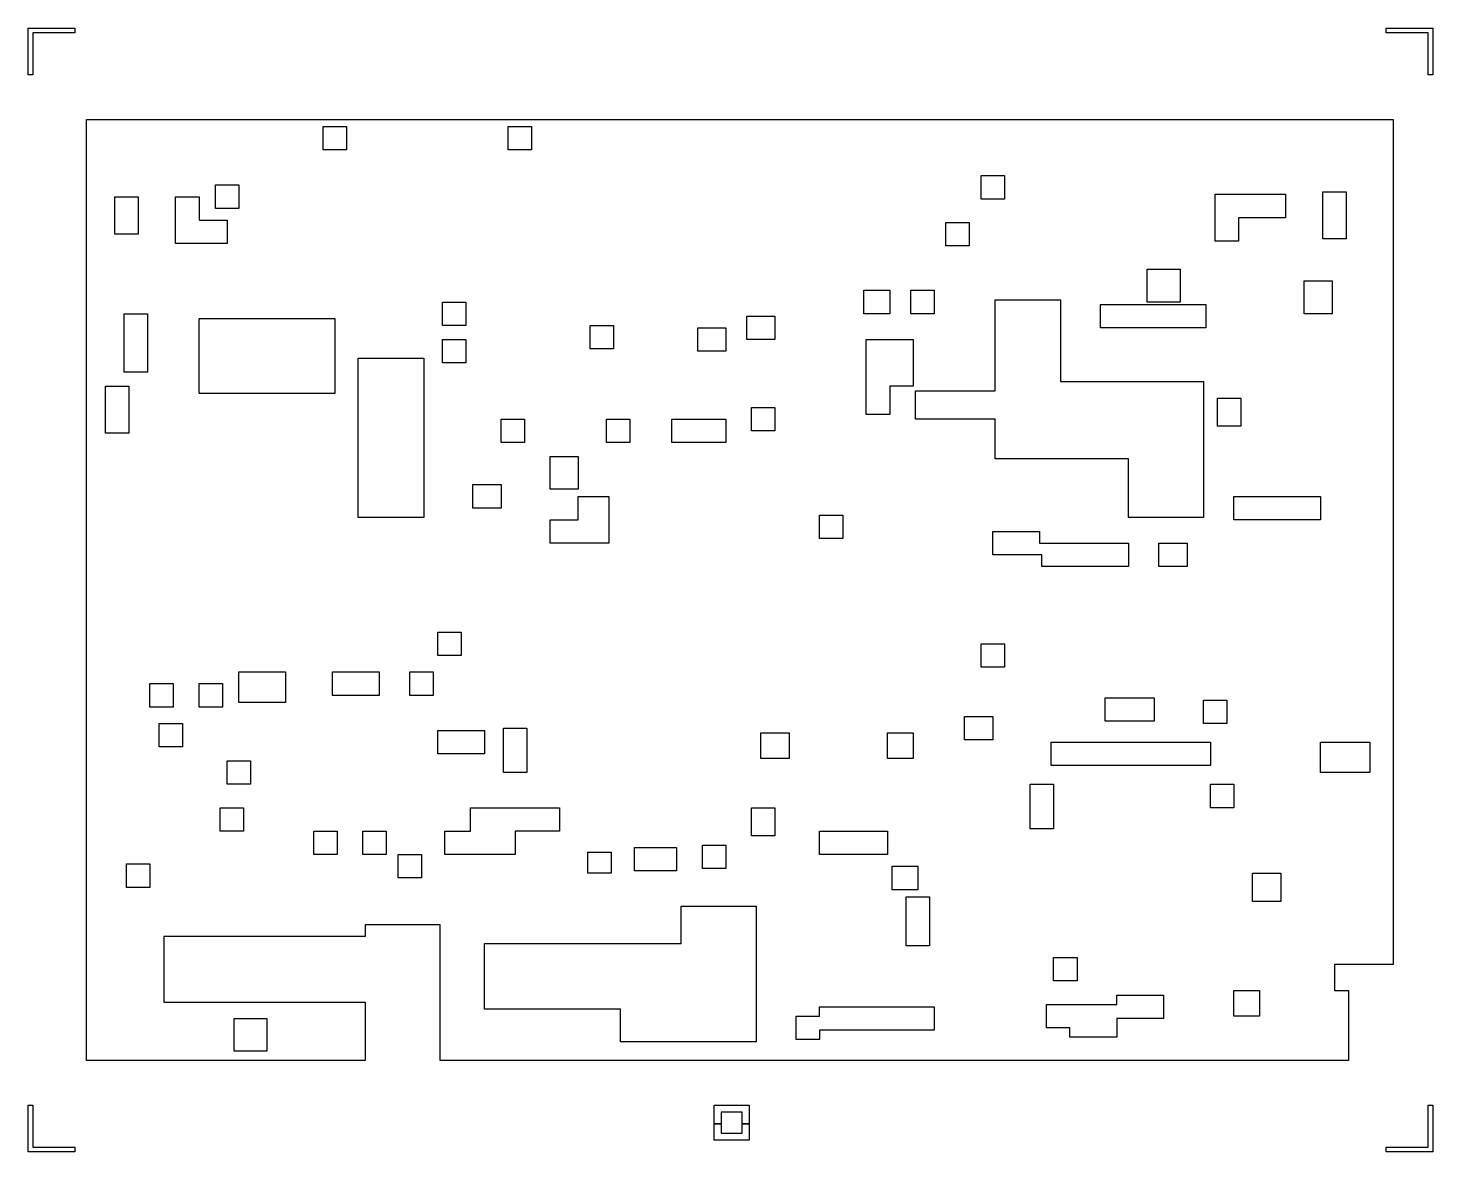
# Model space of a CAD drawing. Extents: x 0 to 600, y 0 to 480.
import ezdxf

# ---------------------------------------------------------------- set-up
doc = ezdxf.new("R2010")
doc.units = 0
doc.layers.add('Top_Mask', color=3, linetype='CONTINUOUS')

msp = doc.modelspace()

# ---------------------------------------------------------------- linework, layer by layer
at = {"layer": 'Top_Mask', "linetype": 'CONTINUOUS'}
for points in [[(0, 460), (0, 480), (20, 480), (20, 478), (2, 478), (2, 460), (0, 460), (0, 460)], [(598, 460), (598, 478), (580, 478), (580, 480), (600, 480), (600, 460), (598, 460), (598, 460)], [(25, 39), (25, 441), (583, 441), (583, 80), (558, 80), (558, 69), (564, 69), (564, 39), (176, 39), (176, 97), (144, 97), (144, 92), (58, 92), (58, 64), (144, 64), (144, 39), (25, 39), (25, 39)], [(126, 428), (126, 438), (136, 438), (136, 428), (126, 428), (126, 428)], [(205, 428), (205, 438), (215, 438), (215, 428), (205, 428), (205, 428)], [(407, 407), (407, 417), (417, 417), (417, 407), (407, 407), (407, 407)], [(37, 392), (37, 408), (47, 408), (47, 392), (37, 392), (37, 392)], [(85, 398), (85, 388), (63, 388), (63, 408), (73, 408), (73, 398), (85, 398), (85, 398)], [(80, 403), (80, 413), (90, 413), (90, 403), (80, 403), (80, 403)], [(507, 389), (507, 409), (537, 409), (537, 399), (517, 399), (517, 389), (507, 389), (507, 389)], [(553, 390), (553, 410), (563, 410), (563, 390), (553, 390), (553, 390)], [(392, 387), (392, 397), (402, 397), (402, 387), (392, 387), (392, 387)], [(478, 363), (478, 377), (492, 377), (492, 363), (478, 363), (478, 363)], [(545, 358), (545, 372), (557, 372), (557, 358), (545, 358), (545, 358)], [(357, 358), (357, 368), (368, 368), (368, 358), (357, 358), (357, 358)], [(377, 358), (377, 368), (387, 368), (387, 358), (377, 358), (377, 358)], [(177, 353), (177, 363), (187, 363), (187, 353), (177, 353), (177, 353)], [(379, 313), (379, 325), (413, 325), (413, 364), (441, 364), (441, 329), (502, 329), (502, 271), (470, 271), (470, 296), (413, 296), (413, 313), (379, 313), (379, 313)], [(458, 352), (458, 362), (503, 362), (503, 352), (458, 352), (458, 352)], [(41, 333), (41, 358), (51, 358), (51, 333), (41, 333), (41, 333)], [(73, 324), (73, 356), (131, 356), (131, 324), (73, 324), (73, 324)], [(319, 357), (319, 347), (307, 347), (307, 357), (319, 357), (319, 357)], [(240, 343), (240, 353), (250, 353), (250, 343), (240, 343), (240, 343)], [(286, 342), (286, 352), (298, 352), (298, 342), (286, 342), (286, 342)], [(177, 337), (177, 347), (187, 347), (187, 337), (177, 337), (177, 337)], [(378, 347), (378, 327), (368, 327), (368, 315), (358, 315), (358, 347), (378, 347), (378, 347)], [(141, 271), (141, 339), (169, 339), (169, 271), (141, 271), (141, 271)], [(43, 327), (43, 307), (33, 307), (33, 327), (43, 327), (43, 327)], [(309, 308), (309, 318), (319, 318), (319, 308), (309, 308), (309, 308)], [(508, 310), (508, 322), (518, 322), (518, 310), (508, 310), (508, 310)], [(202, 303), (202, 313), (212, 313), (212, 303), (202, 303), (202, 303)], [(247, 303), (247, 313), (257, 313), (257, 303), (247, 303), (247, 303)], [(275, 303), (275, 313), (298, 313), (298, 303), (275, 303), (275, 303)], [(223, 283), (223, 297), (235, 297), (235, 283), (223, 283), (223, 283)], [(190, 275), (190, 285), (202, 285), (202, 275), (190, 275), (190, 275)], [(223, 260), (223, 270), (235, 270), (235, 280), (248, 280), (248, 260), (223, 260), (223, 260)], [(515, 270), (515, 280), (552, 280), (552, 270), (515, 270), (515, 270)], [(338, 262), (338, 272), (348, 272), (348, 262), (338, 262), (338, 262)], [(433, 250), (433, 255), (412, 255), (412, 265), (432, 265), (432, 260), (470, 260), (470, 250), (433, 250), (433, 250)], [(483, 250), (483, 260), (495, 260), (495, 250), (483, 250), (483, 250)], [(175, 212), (175, 222), (185, 222), (185, 212), (175, 212), (175, 212)], [(407, 207), (407, 217), (417, 217), (417, 207), (407, 207), (407, 207)], [(90, 192), (90, 205), (110, 205), (110, 192), (90, 192), (90, 192)], [(130, 195), (130, 205), (150, 205), (150, 195), (130, 195), (130, 195)], [(163, 195), (163, 205), (173, 205), (173, 195), (163, 195), (163, 195)], [(52, 190), (52, 200), (62, 200), (62, 190), (52, 190), (52, 190)], [(73, 190), (73, 200), (83, 200), (83, 190), (73, 190), (73, 190)], [(460, 184), (460, 194), (481, 194), (481, 184), (460, 184), (460, 184)], [(502, 183), (502, 193), (512, 193), (512, 183), (502, 183), (502, 183)], [(400, 176), (400, 186), (412, 186), (412, 176), (400, 176), (400, 176)], [(56, 173), (56, 183), (66, 183), (66, 173), (56, 173), (56, 173)], [(175, 170), (175, 180), (195, 180), (195, 170), (175, 170), (175, 170)], [(203, 162), (203, 181), (213, 181), (213, 162), (203, 162), (203, 162)], [(325, 179), (325, 168), (313, 168), (313, 179), (325, 179), (325, 179)], [(378, 179), (378, 168), (367, 168), (367, 179), (378, 179), (378, 179)], [(437, 165), (437, 175), (505, 175), (505, 165), (437, 165), (437, 165)], [(552, 162), (552, 175), (573, 175), (573, 162), (552, 162), (552, 162)], [(85, 157), (85, 167), (95, 167), (95, 157), (85, 157), (85, 157)], [(428, 138), (428, 157), (438, 157), (438, 138), (428, 138), (428, 138)], [(505, 147), (505, 157), (515, 157), (515, 147), (505, 147), (505, 147)], [(82, 137), (82, 147), (92, 147), (92, 137), (82, 137), (82, 137)], [(178, 127), (178, 137), (189, 137), (189, 147), (227, 147), (227, 137), (208, 137), (208, 127), (178, 127), (178, 127)], [(309, 135), (309, 147), (319, 147), (319, 135), (309, 135), (309, 135)], [(122, 127), (122, 137), (132, 137), (132, 127), (122, 127), (122, 127)], [(143, 127), (143, 137), (153, 137), (153, 127), (143, 127), (143, 127)], [(338, 127), (338, 137), (367, 137), (367, 127), (338, 127), (338, 127)], [(158, 117), (158, 127), (168, 127), (168, 117), (158, 117), (158, 117)], [(239, 119), (239, 128), (249, 128), (249, 119), (239, 119), (239, 119)], [(259, 120), (259, 130), (277, 130), (277, 120), (259, 120), (259, 120)], [(288, 121), (288, 131), (298, 131), (298, 121), (288, 121), (288, 121)], [(42, 113), (42, 123), (52, 123), (52, 113), (42, 113), (42, 113)], [(380, 122), (380, 112), (369, 112), (369, 122), (380, 122), (380, 122)], [(523, 107), (523, 119), (535, 119), (535, 107), (523, 107), (523, 107)], [(375, 88), (375, 109), (385, 109), (385, 88), (375, 88), (375, 88)], [(195, 61), (195, 89), (279, 89), (279, 105), (311, 105), (311, 47), (253, 47), (253, 61), (195, 61), (195, 61)], [(438, 73), (438, 83), (448, 83), (448, 73), (438, 73), (438, 73)], [(435, 53), (435, 63), (465, 63), (465, 67), (485, 67), (485, 57), (465, 57), (465, 49), (445, 49), (445, 53), (435, 53), (435, 53)], [(515, 58), (515, 69), (526, 69), (526, 58), (515, 58), (515, 58)], [(328, 48), (328, 58), (338, 58), (338, 62), (387, 62), (387, 52), (338, 52), (338, 48), (328, 48), (328, 48)], [(88, 43), (88, 57), (102, 57), (102, 43), (88, 43), (88, 43)], [(0, 0), (0, 20), (2, 20), (2, 2), (20, 2), (20, 0), (0, 0), (0, 0)], [(293, 12), (293, 20), (308, 20), (308, 12), (305, 12), (305, 17), (296, 17), (296, 12), (293, 12), (293, 12)], [(580, 0), (580, 2), (598, 2), (598, 20), (600, 20), (600, 0), (580, 0), (580, 0)], [(293, 5), (293, 12), (296, 12), (296, 8), (305, 8), (305, 12), (308, 12), (308, 5), (293, 5), (293, 5)]]:
    msp.add_lwpolyline(points, dxfattribs=at)

doc.saveas('drawing.dxf')
